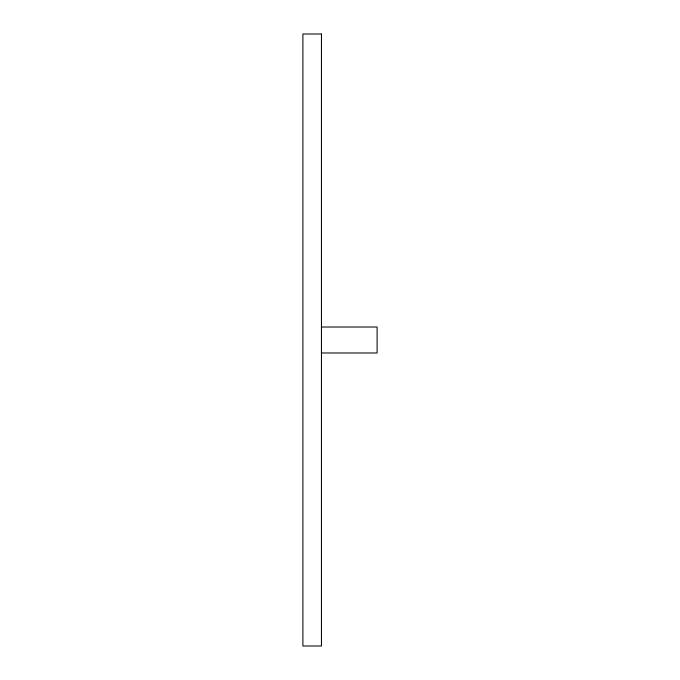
<?xml version="1.0" encoding="UTF-8"?>
<svg xmlns="http://www.w3.org/2000/svg" width="680" height="680" viewBox="0 0 680 680"><rect width="100%" height="100%" fill="white"/><g stroke="black" fill="none" stroke-linecap="round" stroke-linejoin="round"><path stroke-width="1.02" d="M321.453 327.021L377.094 327.021L377.094 352.979L321.453 352.979M321.453 34L302.906 34L302.906 646L321.453 646L321.453 34"/></g></svg>
